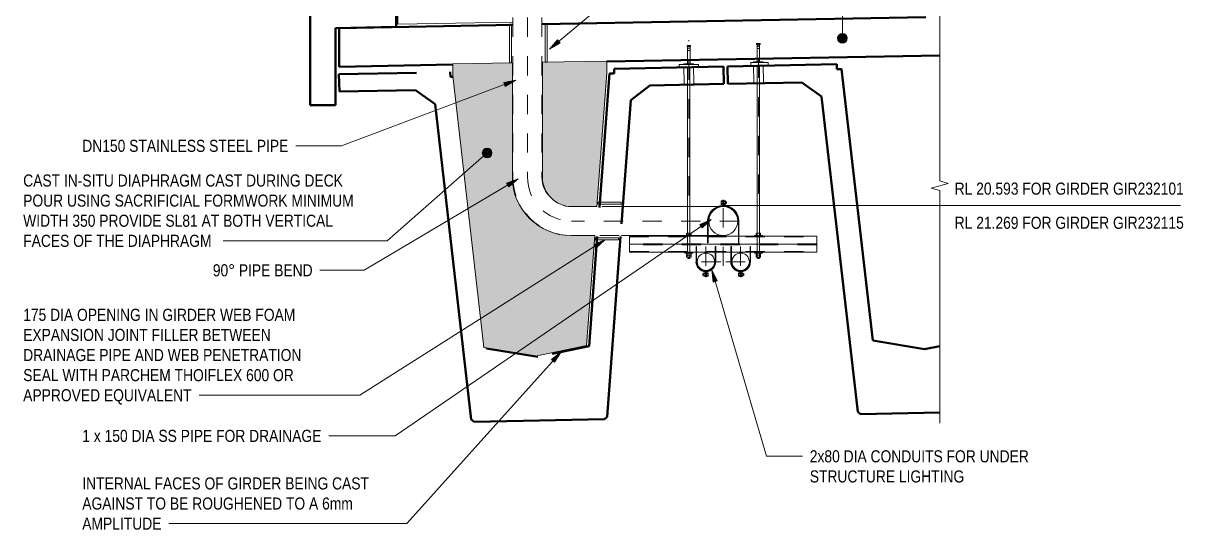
# Model space of a CAD drawing. Header units: metres. Extents: x -1214.1 to -1186.2, y 2 to 26.4.
# Drawn here: x -1214 to -1208, y 18.91 to 21.54 of the extents above; entities that cross this region are included whole.
import ezdxf

# ---------------------------------------------------------------- set-up
doc = ezdxf.new("R2010")
doc.units = ezdxf.units.M
for name, pattern in [('JacobsCenter', [0.015, 0.009, -0.0015, 0.003, -0.0015]), ('JacobsDash', [0.0045, 0.003, -0.0015]), ('JacobsDoubleCenter', [0.0255, 0.015, -0.0015, 0.003, -0.0015, 0.003, -0.0015])]:
    doc.linetypes.add(name, pattern=pattern)
for name, color, linetype, lineweight in [('A-DETL', 7, 'Continuous', 13), ('A-DETL-GENF', 7, 'Continuous', 9), ('A-FLOR', 7, 'Continuous', 50), ('A-WALL', 7, 'Continuous', 50), ('A-WALL-HDLN', 7, 'JacobsDash', 18), ('G-ANNO-TEXT', 7, 'Continuous', 9), ('S-BEAM', 7, 'Continuous', 50), ('S-BEAM-HDLN', 7, 'JacobsDash', 18)]:
    doc.layers.add(name, color=color, linetype=linetype, lineweight=lineweight)
doc.styles.add('Arial Narrow', font='ARIALN.TTF', dxfattribs={"height": 0.0625})

# ---------------------------------------------------------------- blocks, each defined once
blk = doc.blocks.new('06_SFR_GCT_Girder_SuperT_BR08Edge_CS - Super T - 1815-6266069-DRG-2873252 - SECTION 2')
at = {"layer": 'S-BEAM', "linetype": 'JacobsDoubleCenter', "lineweight": 18, "true_color": 0xe1e1e1}
for points in [[(-1209.6052, 19.892), (-1209.6052, 19.8921), (-1209.6577, 20.3494)], [(-1209.3387, 19.8477), (-1209.3387, 19.8478), (-1209.3392, 19.8478)]]:
    blk.add_hatch(color=254, dxfattribs=at).paths.add_polyline_path(points)
at = {"layer": 'S-BEAM', "color": 252, "true_color": 0x888888}
for p, q in [((-1209.7924, 21.324), (-1210.3582, 21.3127)), ((-1209.7919, 21.299), (-1209.7924, 21.324)), ((-1210.3582, 21.3127), (-1210.3564, 21.2227)), ((-1209.767, 21.2995), (-1209.7919, 21.299)), ((-1209.6052, 19.892), (-1209.767, 21.2995)), ((-1210.3564, 21.2227), (-1209.9729, 21.2304)), ((-1209.9729, 21.2304), (-1209.8714, 21.1574)), ((-1209.8714, 21.1574), (-1209.6836, 19.5237)), ((-1209.3387, 19.8477), (-1209.6052, 19.892)), ((-1209.2595, 19.8641), (-1209.3387, 19.8477)), ((-1209.6836, 19.5237), (-1209.6691, 19.511)), ((-1209.6691, 19.511), (-1209.2595, 19.5192))]:
    blk.add_line(p, q, dxfattribs=at)
at = {"layer": 'S-BEAM', "color": 11, "linetype": 'JacobsDoubleCenter', "true_color": 0xff8888}
for p, q in [((-1209.7924, 21.324), (-1209.7924, 21.3241)), ((-1210.3582, 21.3127), (-1210.3582, 21.3128)), ((-1209.767, 21.2996), (-1209.767, 21.2995)), ((-1209.6052, 19.8921), (-1209.6052, 19.892)), ((-1209.3387, 19.8478), (-1209.3387, 19.8477)), ((-1209.3319, 19.5092), (-1209.3319, 19.5093))]:
    blk.add_line(p, q, dxfattribs=at)
at = {"layer": 'S-BEAM-HDLN', "color": 11, "linetype": 'JacobsDoubleCenter', "true_color": 0xff8888}
blk.add_line((-1209.3319, 19.5092), (-1209.3319, 19.5093), dxfattribs=at)
blk = doc.blocks.new('06_SFR_GCT_Girder_SuperT_BR08Edge_CS - Super T - 1815-6266048-DRG-2873252 - SECTION 2')
at = {"layer": 'S-BEAM', "color": 11, "linetype": 'JacobsDoubleCenter', "true_color": 0xff8888}
blk.add_line((-1211.3319, 19.4678), (-1211.3319, 19.4678), dxfattribs=at)
at = {"layer": 'S-BEAM-HDLN', "color": 11, "linetype": 'JacobsDoubleCenter', "true_color": 0xff8888}
blk.add_line((-1211.3319, 19.4678), (-1211.3319, 19.4678), dxfattribs=at)
blk = doc.blocks.new('North_Wall - North_Wall-6845343-DRG-2873252 - SECTION 2')
at = {"layer": 'A-WALL', "color": 252, "true_color": 0x888888}
for p, q in [((-1212.502, 23.1094), (-1212.517, 23.0944)), ((-1212.517, 23.0944), (-1212.5169, 21.1113)), ((-1212.087, 23.1094), (-1212.3809, 23.1094)), ((-1212.072, 23.0944), (-1212.087, 23.1094)), ((-1212.0719, 21.5176), (-1212.072, 23.0944)), ((-1212.3869, 21.5113), (-1212.0719, 21.5176)), ((-1212.3869, 21.1113), (-1212.3869, 21.5113)), ((-1212.5169, 21.1113), (-1212.3869, 21.1113))]:
    blk.add_line(p, q, dxfattribs=at)
at = {"layer": 'A-WALL', "color": 11, "linetype": 'JacobsDoubleCenter', "true_color": 0xff8888}
for p, q in [((-1212.502, 23.1094), (-1212.502, 23.1094)), ((-1212.072, 23.0945), (-1212.072, 23.0944))]:
    blk.add_line(p, q, dxfattribs=at)
at = {"layer": 'A-WALL-HDLN', "color": 11, "linetype": 'JacobsDoubleCenter', "true_color": 0xff8888}
blk.add_line((-1212.3809, 23.1094), (-1212.502, 23.1094), dxfattribs=at)
blk = doc.blocks.new('SC_DET_BREAK LINE - Std Break-9386766-DRG-2873252 - SECTION 2')
at = {"layer": 'A-DETL-GENF', "lineweight": 13}
for p, q in [((-1209.2595, 21.9244), (-1209.2595, 20.7194)), ((-1209.2157, 20.7069), (-1209.3032, 20.6819)), ((-1209.3032, 20.6819), (-1209.2595, 20.6694)), ((-1209.2595, 20.7194), (-1209.2157, 20.7069)), ((-1209.2595, 20.6694), (-1209.2595, 19.4644))]:
    blk.add_line(p, q, dxfattribs=at)

msp = doc.modelspace()

# ---------------------------------------------------------------- hatches: boundary and pattern name
at = {"layer": 'A-DETL-GENF', "true_color": 0xc0c0c0}
msp.add_hatch(color=9, dxfattribs=at).paths.add_polyline_path([(-1211.3516, 19.8118), (-1211.0872, 19.8665), (-1211.0447, 20.4363), (-1211.1676, 20.4363), (-1211.1975, 20.4378), (-1211.2269, 20.4421), (-1211.2557, 20.4494), (-1211.2838, 20.4594), (-1211.3107, 20.4721), (-1211.3385, 20.4891), (-1211.3605, 20.5054), (-1211.3823, 20.5252), (-1211.4023, 20.5473), (-1211.4201, 20.5712), (-1211.4354, 20.5968), (-1211.4481, 20.6237), (-1211.4582, 20.652), (-1211.4655, 20.6816), (-1211.4698, 20.7107), (-1211.4712, 20.7422), (-1211.4712, 21.3315), (-1211.7799, 21.3257), (-1211.7799, 21.2637), (-1211.6181, 19.8562), (-1211.5659, 19.8475)])
h = msp.add_hatch(color=9, dxfattribs=at)
h.paths.add_polyline_path([(-1211.0742, 20.5863), (-1211.0335, 20.5863), (-1210.9818, 21.2797), (-1210.9818, 21.3408), (-1211.3157, 21.3344), (-1211.3157, 20.7399), (-1211.3143, 20.7197), (-1211.3104, 20.7001), (-1211.3038, 20.6807), (-1211.2943, 20.6618), (-1211.283, 20.6453), (-1211.2696, 20.6303), (-1211.2549, 20.6176), (-1211.2374, 20.6061), (-1211.2209, 20.598), (-1211.2018, 20.5915), (-1211.1823, 20.5876), (-1211.1621, 20.5863), (-1211.0743, 20.5863)])
h.paths.add_polyline_path([(-1211.0742, 21.2754), (-1211.0743, 21.2754), (-1210.9849, 21.2754)])
at = {"layer": 'G-ANNO-TEXT'}
for points in [[(-1211.279, 21.4017), (-1211.2241, 21.4335), (-1211.2383, 21.4504)], [(-1211.4533, 21.2419), (-1211.5157, 21.2301), (-1211.5079, 21.2095)], [(-1211.4414, 20.7299), (-1211.5008, 20.7074), (-1211.4895, 20.6884)], [(-1210.4427, 20.5203), (-1210.5004, 20.494), (-1210.488, 20.4759)], [(-1210.9917, 20.4141), (-1211.0503, 20.3899), (-1211.0385, 20.3713)], [(-1210.4391, 20.258), (-1210.4321, 20.1949), (-1210.4109, 20.2011)], [(-1211.2187, 19.8336), (-1211.2687, 19.7944), (-1211.2523, 19.7797)]]:
    msp.add_hatch(color=256, dxfattribs=at).paths.add_polyline_path(points)
h = msp.add_hatch(color=256, dxfattribs=at)
edge = h.paths.add_edge_path()
edge.add_arc((-1209.763, 21.4587), 0.025, 0, 360)
h = msp.add_hatch(color=256, dxfattribs=at)
edge = h.paths.add_edge_path()
edge.add_arc((-1211.6015, 20.8644), 0.025, 0, 360)
at = {"layer": 'S-BEAM', "true_color": 0xe1e1e1}
for points in [[(-1212.3682, 21.2725), (-1212.367, 21.2725), (-1212.3682, 21.2725)], [(-1211.6052, 19.852), (-1211.6052, 19.8521), (-1211.6052, 19.852)], [(-1211.3388, 19.8076), (-1211.3388, 19.8077), (-1211.3416, 19.8081)]]:
    msp.add_hatch(color=254, dxfattribs=at).paths.add_polyline_path(points)

# ---------------------------------------------------------------- linework, layer by layer
at = {"layer": 'A-DETL', "color": 5, "lineweight": 9, "true_color": 0x0000ff}
for p, q in [((-1212.0645, 23.082), (-1212.0645, 21.5312)), ((-1212.0645, 21.5312), (-1211.4672, 21.5416))]:
    msp.add_line(p, q, dxfattribs=at)
at = {"layer": 'A-DETL', "color": 143, "linetype": 'JacobsDash', "lineweight": 18, "true_color": 0x78aac8}
for p, q in [((-1211.468, 22.166), (-1211.468, 20.7399)), ((-1211.318, 22.166), (-1211.318, 20.7399)), ((-1210.9067, 20.5863), (-1211.1644, 20.5863)), ((-1210.9179, 20.4363), (-1211.1644, 20.4363))]:
    msp.add_line(p, q, dxfattribs=at)
at = {"layer": 'A-DETL', "linetype": 'JacobsCenter', "lineweight": 18}
for p, q in [((-1211.393, 22.166), (-1211.393, 20.7399)), ((-1210.297, 20.5113), (-1211.1644, 20.5113))]:
    msp.add_line(p, q, dxfattribs=at)
at = {"layer": 'A-DETL', "lineweight": 18}
for p, q in [((-1211.4857, 21.5313), (-1211.4757, 21.5315)), ((-1211.4857, 21.5313), (-1211.4857, 21.3313)), ((-1211.4757, 21.5315), (-1211.4757, 21.3315)), ((-1211.3007, 21.5348), (-1211.2907, 21.535)), ((-1211.3007, 21.5348), (-1211.3007, 21.3348)), ((-1211.2907, 21.535), (-1211.2907, 21.335)), ((-1211.4712, 21.3315), (-1211.7799, 21.3257)), ((-1211.7799, 21.3257), (-1211.7799, 21.2637)), ((-1211.4757, 21.3315), (-1211.4857, 21.3313)), ((-1211.4712, 20.7399), (-1211.4712, 21.3315)), ((-1210.9818, 21.3408), (-1211.3157, 21.3345)), ((-1211.3157, 21.3345), (-1211.3157, 20.7399)), ((-1211.2907, 21.335), (-1211.3007, 21.3348)), ((-1210.9818, 21.2797), (-1210.9818, 21.3408)), ((-1210.6079, 21.3121), (-1210.6079, 21.3226)), ((-1210.6079, 21.3226), (-1210.5079, 21.3226)), ((-1210.5079, 21.3226), (-1210.5079, 21.3141)), ((-1210.2378, 21.3196), (-1210.2378, 21.3325)), ((-1210.2378, 21.3325), (-1210.1478, 21.3325)), ((-1210.204, 20.3505), (-1210.204, 21.3218)), ((-1210.192, 20.3505), (-1210.192, 21.322)), ((-1210.1478, 21.3325), (-1210.1478, 21.3214)), ((-1211.7799, 21.2637), (-1211.6181, 19.8562)), ((-1211.0335, 20.5863), (-1210.9818, 21.2797)), ((-1210.564, 20.4483), (-1210.564, 21.3108)), ((-1210.552, 20.4483), (-1210.552, 21.311)), ((-1211.0286, 20.5988), (-1211.0278, 20.6088)), ((-1210.9075, 20.6088), (-1211.0278, 20.6088)), ((-1210.9082, 20.5988), (-1210.9075, 20.6088)), ((-1211.1621, 20.5863), (-1211.0335, 20.5863)), ((-1210.9082, 20.5988), (-1211.0286, 20.5988)), ((-1211.0447, 20.4363), (-1211.1676, 20.4363)), ((-1211.0872, 19.8665), (-1211.0447, 20.4363)), ((-1211.0424, 20.4138), (-1211.0416, 20.4238)), ((-1210.9213, 20.4238), (-1211.0416, 20.4238)), ((-1210.922, 20.4138), (-1210.9213, 20.4238)), ((-1210.5639, 20.4325), (-1210.5639, 20.3505)), ((-1210.5519, 20.4325), (-1210.5519, 20.3505)), ((-1210.2038, 20.4325), (-1210.2038, 20.3505)), ((-1210.1918, 20.4325), (-1210.1918, 20.3505)), ((-1210.922, 20.4138), (-1211.0424, 20.4138)), ((-1211.6181, 19.8562), (-1211.3516, 19.8118)), ((-1211.3516, 19.8118), (-1211.0872, 19.8665))]:
    msp.add_line(p, q, dxfattribs=at)
at = {"layer": 'A-DETL', "linetype": 'JacobsCenter', "lineweight": 9}
for p, q in [((-1210.5579, 20.6435), (-1210.5579, 21.4485)), ((-1210.1978, 20.6534), (-1210.1978, 21.4534)), ((-1210.1974, 21.3147), (-1210.1976, 21.3217)), ((-1210.5577, 21.3039), (-1210.5579, 21.3109)), ((-1210.3797, 20.2787), (-1210.3797, 20.6587)), ((-1210.5494, 20.4483), (-1210.5665, 20.4483)), ((-1210.4697, 20.379), (-1210.4697, 20.2036)), ((-1210.2897, 20.379), (-1210.2897, 20.2036)), ((-1210.3928, 20.3005), (-1210.5378, 20.3005)), ((-1210.3665, 20.3005), (-1210.2215, 20.3005))]:
    msp.add_line(p, q, dxfattribs=at)
at = {"layer": 'A-DETL', "lineweight": 9}
for p, q in [((-1210.5488, 21.4211), (-1210.5673, 21.4211)), ((-1210.5673, 21.4161), (-1210.5673, 21.4211)), ((-1210.5488, 21.4161), (-1210.5673, 21.4161)), ((-1210.5643, 21.3262), (-1210.5643, 21.4161)), ((-1210.552, 21.3961), (-1210.564, 21.3961)), ((-1210.5518, 21.3262), (-1210.5518, 21.4161)), ((-1210.5488, 21.4161), (-1210.5488, 21.4211)), ((-1210.1888, 21.431), (-1210.2073, 21.431)), ((-1210.2073, 21.426), (-1210.2073, 21.431)), ((-1210.1888, 21.426), (-1210.2073, 21.426)), ((-1210.2043, 21.3361), (-1210.2043, 21.426)), ((-1210.192, 21.406), (-1210.204, 21.406)), ((-1210.1918, 21.3361), (-1210.1918, 21.426)), ((-1210.1888, 21.426), (-1210.1888, 21.431)), ((-1210.3908, 20.6136), (-1210.3908, 20.6069)), ((-1210.3908, 20.6136), (-1210.3908, 20.6069)), ((-1210.3908, 20.6069), (-1210.3908, 20.6002)), ((-1210.3908, 20.6069), (-1210.3908, 20.6002)), ((-1210.3895, 20.6159), (-1210.3833, 20.6159)), ((-1210.3895, 20.6114), (-1210.3833, 20.6114)), ((-1210.3895, 20.6024), (-1210.3833, 20.6024)), ((-1210.3772, 20.6194), (-1210.3822, 20.6194)), ((-1210.3822, 20.5922), (-1210.3822, 20.6194)), ((-1210.3822, 20.6136), (-1210.3822, 20.6069)), ((-1210.3822, 20.6069), (-1210.3822, 20.6002)), ((-1210.3772, 20.5922), (-1210.3772, 20.6194)), ((-1210.3697, 20.6159), (-1210.3759, 20.6159)), ((-1210.3697, 20.6114), (-1210.3759, 20.6114)), ((-1210.3697, 20.6024), (-1210.3759, 20.6024)), ((-1210.3685, 20.6069), (-1210.3685, 20.6136)), ((-1210.3679, 20.6025), (-1210.3685, 20.6115)), ((-1210.3679, 20.6105), (-1210.3685, 20.6115)), ((-1210.3679, 20.6105), (-1210.3685, 20.6115)), ((-1210.3685, 20.6002), (-1210.3685, 20.6069)), ((-1210.3685, 20.6036), (-1210.3679, 20.6025)), ((-1210.3673, 20.6115), (-1210.3679, 20.6105)), ((-1210.3673, 20.6115), (-1210.3679, 20.6105)), ((-1210.3673, 20.6036), (-1210.3679, 20.6105)), ((-1210.3679, 20.6025), (-1210.3673, 20.6036)), ((-1210.3668, 20.6105), (-1210.3673, 20.6115)), ((-1210.3668, 20.6025), (-1210.3673, 20.6115)), ((-1210.3673, 20.6036), (-1210.3668, 20.6025)), ((-1210.3662, 20.6115), (-1210.3668, 20.6105)), ((-1210.3662, 20.6036), (-1210.3668, 20.6105)), ((-1210.3668, 20.6025), (-1210.3662, 20.6036)), ((-1210.3657, 20.6105), (-1210.3662, 20.6115)), ((-1210.3657, 20.6025), (-1210.3662, 20.6115)), ((-1210.3662, 20.6036), (-1210.3657, 20.6025)), ((-1210.3651, 20.6115), (-1210.3657, 20.6105)), ((-1210.3651, 20.6036), (-1210.3657, 20.6105)), ((-1210.3657, 20.6025), (-1210.3651, 20.6036)), ((-1210.3645, 20.6105), (-1210.3651, 20.6115)), ((-1210.3645, 20.6025), (-1210.3651, 20.6115)), ((-1210.3651, 20.6036), (-1210.3645, 20.6025)), ((-1210.3645, 20.6105), (-1210.364, 20.6115)), ((-1210.364, 20.6036), (-1210.3645, 20.6105)), ((-1210.3645, 20.6025), (-1210.364, 20.6036)), ((-1210.3634, 20.6105), (-1210.364, 20.6115)), ((-1210.364, 20.6115), (-1210.3634, 20.6025)), ((-1210.3634, 20.6025), (-1210.364, 20.6036)), ((-1210.3634, 20.6025), (-1210.3634, 20.6105)), ((-1210.3895, 20.598), (-1210.3833, 20.598)), ((-1210.3697, 20.598), (-1210.3759, 20.598)), ((-1210.4604, 20.5181), (-1210.4604, 20.3985)), ((-1210.4579, 20.518), (-1210.4579, 20.3985)), ((-1210.3012, 20.5113), (-1210.3012, 20.3923)), ((-1210.2987, 20.5113), (-1210.2987, 20.3923)), ((-1210.5784, 20.4375), (-1210.5374, 20.4375)), ((-1210.5784, 20.4375), (-1210.5784, 20.4325)), ((-1210.5691, 20.4468), (-1210.5691, 20.439)), ((-1210.5663, 20.4375), (-1210.5579, 20.4375)), ((-1210.5635, 20.4468), (-1210.5635, 20.439)), ((-1210.5579, 20.4375), (-1210.5494, 20.4375)), ((-1210.5522, 20.4468), (-1210.5522, 20.439)), ((-1210.5466, 20.4468), (-1210.5466, 20.439)), ((-1210.5374, 20.4375), (-1210.5374, 20.4325)), ((-1210.2183, 20.4374), (-1210.1773, 20.4374)), ((-1210.2183, 20.4374), (-1210.2183, 20.4325)), ((-1210.2091, 20.4467), (-1210.2091, 20.4389)), ((-1210.2063, 20.4482), (-1210.1978, 20.4482)), ((-1210.2063, 20.4482), (-1210.1978, 20.4482)), ((-1210.2063, 20.4374), (-1210.1978, 20.4374)), ((-1210.2035, 20.4467), (-1210.2035, 20.4389)), ((-1210.1978, 20.4482), (-1210.1894, 20.4482)), ((-1210.1978, 20.4482), (-1210.1894, 20.4482)), ((-1210.1978, 20.4374), (-1210.1894, 20.4374)), ((-1210.1922, 20.4467), (-1210.1922, 20.4389)), ((-1210.1866, 20.4467), (-1210.1866, 20.4389)), ((-1210.1773, 20.4374), (-1210.1773, 20.4325)), ((-1209.8947, 20.3915), (-1210.8647, 20.3915)), ((-1210.5205, 20.3005), (-1210.5205, 20.3805)), ((-1210.518, 20.3005), (-1210.518, 20.3805)), ((-1210.4214, 20.3005), (-1210.4214, 20.3805)), ((-1210.4189, 20.3005), (-1210.4189, 20.3805)), ((-1210.3404, 20.3005), (-1210.3404, 20.3805)), ((-1210.3379, 20.3005), (-1210.3379, 20.3805)), ((-1210.2413, 20.3005), (-1210.2413, 20.3805)), ((-1210.2388, 20.3005), (-1210.2388, 20.3805)), ((-1210.5784, 20.3455), (-1210.5784, 20.3505)), ((-1210.5784, 20.3455), (-1210.5374, 20.3455)), ((-1210.5691, 20.3361), (-1210.5691, 20.3439)), ((-1210.5691, 20.3253), (-1210.5691, 20.3331)), ((-1210.5663, 20.3454), (-1210.5579, 20.3454)), ((-1210.5663, 20.3346), (-1210.5579, 20.3346)), ((-1210.5663, 20.3346), (-1210.5579, 20.3346)), ((-1210.5663, 20.3237), (-1210.5579, 20.3237)), ((-1210.5635, 20.3361), (-1210.5635, 20.3439)), ((-1210.5635, 20.3253), (-1210.5635, 20.3331)), ((-1210.562, 20.3237), (-1210.5633, 20.323)), ((-1210.5633, 20.323), (-1210.552, 20.3237)), ((-1210.5633, 20.323), (-1210.562, 20.3223)), ((-1210.562, 20.3223), (-1210.5633, 20.3216)), ((-1210.5633, 20.3216), (-1210.552, 20.3223)), ((-1210.5633, 20.3216), (-1210.562, 20.3209)), ((-1210.562, 20.3209), (-1210.5633, 20.3202)), ((-1210.5633, 20.3202), (-1210.552, 20.3209)), ((-1210.5633, 20.3202), (-1210.562, 20.3195)), ((-1210.562, 20.3195), (-1210.5633, 20.3188)), ((-1210.5633, 20.3188), (-1210.552, 20.3195)), ((-1210.5633, 20.3188), (-1210.562, 20.3181)), ((-1210.552, 20.3181), (-1210.5633, 20.3174)), ((-1210.5633, 20.3174), (-1210.562, 20.3181)), ((-1210.5633, 20.3174), (-1210.5533, 20.3174)), ((-1210.562, 20.3223), (-1210.5533, 20.323)), ((-1210.562, 20.3209), (-1210.5533, 20.3216)), ((-1210.562, 20.3195), (-1210.5533, 20.3202)), ((-1210.562, 20.3181), (-1210.5533, 20.3188)), ((-1210.5579, 20.3454), (-1210.5494, 20.3454)), ((-1210.5579, 20.3346), (-1210.5494, 20.3346)), ((-1210.5579, 20.3346), (-1210.5494, 20.3346)), ((-1210.5579, 20.3237), (-1210.5494, 20.3237)), ((-1210.5533, 20.323), (-1210.552, 20.3237)), ((-1210.5533, 20.323), (-1210.552, 20.3237)), ((-1210.552, 20.3223), (-1210.5533, 20.323)), ((-1210.552, 20.3223), (-1210.5533, 20.323)), ((-1210.5533, 20.3216), (-1210.552, 20.3223)), ((-1210.552, 20.3209), (-1210.5533, 20.3216)), ((-1210.5533, 20.3202), (-1210.552, 20.3209)), ((-1210.552, 20.3195), (-1210.5533, 20.3202)), ((-1210.5533, 20.3188), (-1210.552, 20.3195)), ((-1210.5533, 20.3188), (-1210.552, 20.3181)), ((-1210.5533, 20.3174), (-1210.552, 20.3181)), ((-1210.5522, 20.3361), (-1210.5522, 20.3439)), ((-1210.5522, 20.3253), (-1210.5522, 20.3331)), ((-1210.5466, 20.3361), (-1210.5466, 20.3439)), ((-1210.5466, 20.3253), (-1210.5466, 20.3331)), ((-1210.5374, 20.3455), (-1210.5374, 20.3505)), ((-1210.2183, 20.3454), (-1210.2183, 20.3505)), ((-1210.2183, 20.3454), (-1210.1773, 20.3454)), ((-1210.2091, 20.336), (-1210.2091, 20.3438)), ((-1210.2091, 20.3252), (-1210.2091, 20.333)), ((-1210.2063, 20.3452), (-1210.1978, 20.3452)), ((-1210.2063, 20.3344), (-1210.1978, 20.3344)), ((-1210.2063, 20.3344), (-1210.1978, 20.3344)), ((-1210.2063, 20.3236), (-1210.1978, 20.3236)), ((-1210.2035, 20.336), (-1210.2035, 20.3438)), ((-1210.2035, 20.3252), (-1210.2035, 20.333)), ((-1210.202, 20.3236), (-1210.2033, 20.3229)), ((-1210.2033, 20.3229), (-1210.192, 20.3236)), ((-1210.2033, 20.3229), (-1210.202, 20.3222)), ((-1210.202, 20.3222), (-1210.2033, 20.3215)), ((-1210.2033, 20.3215), (-1210.192, 20.3222)), ((-1210.2033, 20.3215), (-1210.202, 20.3208)), ((-1210.202, 20.3208), (-1210.2033, 20.3201)), ((-1210.2033, 20.3201), (-1210.192, 20.3208)), ((-1210.2033, 20.3201), (-1210.202, 20.3194)), ((-1210.202, 20.3194), (-1210.2033, 20.3187)), ((-1210.2033, 20.3187), (-1210.192, 20.3194)), ((-1210.2033, 20.3187), (-1210.202, 20.318)), ((-1210.192, 20.318), (-1210.2033, 20.3173)), ((-1210.2033, 20.3173), (-1210.202, 20.318)), ((-1210.2033, 20.3173), (-1210.1933, 20.3173)), ((-1210.202, 20.3222), (-1210.1933, 20.3229)), ((-1210.202, 20.3208), (-1210.1933, 20.3215)), ((-1210.202, 20.3194), (-1210.1933, 20.3201)), ((-1210.202, 20.318), (-1210.1933, 20.3187)), ((-1210.1978, 20.3452), (-1210.1894, 20.3452)), ((-1210.1978, 20.3344), (-1210.1894, 20.3344)), ((-1210.1978, 20.3344), (-1210.1894, 20.3344)), ((-1210.1978, 20.3236), (-1210.1894, 20.3236)), ((-1210.1933, 20.3229), (-1210.192, 20.3236)), ((-1210.1933, 20.3229), (-1210.192, 20.3236)), ((-1210.192, 20.3222), (-1210.1933, 20.3229)), ((-1210.192, 20.3222), (-1210.1933, 20.3229)), ((-1210.1933, 20.3215), (-1210.192, 20.3222)), ((-1210.192, 20.3208), (-1210.1933, 20.3215)), ((-1210.1933, 20.3201), (-1210.192, 20.3208)), ((-1210.192, 20.3194), (-1210.1933, 20.3201)), ((-1210.1933, 20.3187), (-1210.192, 20.3194)), ((-1210.1933, 20.3187), (-1210.192, 20.318)), ((-1210.1933, 20.3173), (-1210.192, 20.318)), ((-1210.1922, 20.336), (-1210.1922, 20.3438)), ((-1210.1922, 20.3252), (-1210.1922, 20.333)), ((-1210.1866, 20.336), (-1210.1866, 20.3438)), ((-1210.1866, 20.3252), (-1210.1866, 20.333)), ((-1210.1773, 20.3454), (-1210.1773, 20.3505)), ((-1210.4808, 20.2416), (-1210.4808, 20.2349)), ((-1210.4796, 20.2438), (-1210.4734, 20.2438)), ((-1210.4722, 20.2495), (-1210.4722, 20.2224)), ((-1210.4672, 20.2495), (-1210.4672, 20.2224)), ((-1210.4672, 20.2349), (-1210.4672, 20.2416)), ((-1210.4598, 20.2438), (-1210.466, 20.2438)), ((-1210.4585, 20.2349), (-1210.4585, 20.2416)), ((-1210.4585, 20.2349), (-1210.4585, 20.2416)), ((-1210.3008, 20.2349), (-1210.3008, 20.2416)), ((-1210.3008, 20.2349), (-1210.3008, 20.2416)), ((-1210.2995, 20.2438), (-1210.2933, 20.2438)), ((-1210.2922, 20.2495), (-1210.2922, 20.2224)), ((-1210.2922, 20.2349), (-1210.2922, 20.2416)), ((-1210.2872, 20.2495), (-1210.2872, 20.2224)), ((-1210.2797, 20.2438), (-1210.2859, 20.2438)), ((-1210.2785, 20.2416), (-1210.2785, 20.2349)), ((-1210.4859, 20.2392), (-1210.4859, 20.2313)), ((-1210.4853, 20.2302), (-1210.4859, 20.2392)), ((-1210.4859, 20.2392), (-1210.4853, 20.2382)), ((-1210.4859, 20.2313), (-1210.4853, 20.2302)), ((-1210.4848, 20.2392), (-1210.4853, 20.2382)), ((-1210.4853, 20.2382), (-1210.4848, 20.2313)), ((-1210.4848, 20.2313), (-1210.4853, 20.2302)), ((-1210.4842, 20.2382), (-1210.4848, 20.2392)), ((-1210.4848, 20.2392), (-1210.4842, 20.2302)), ((-1210.4848, 20.2313), (-1210.4842, 20.2302)), ((-1210.4837, 20.2392), (-1210.4842, 20.2382)), ((-1210.4842, 20.2382), (-1210.4837, 20.2313)), ((-1210.4842, 20.2302), (-1210.4837, 20.2313)), ((-1210.4831, 20.2382), (-1210.4837, 20.2392)), ((-1210.4837, 20.2392), (-1210.4831, 20.2302)), ((-1210.4837, 20.2313), (-1210.4831, 20.2302)), ((-1210.4825, 20.2392), (-1210.4831, 20.2382)), ((-1210.4831, 20.2382), (-1210.4825, 20.2313)), ((-1210.4831, 20.2302), (-1210.4825, 20.2313)), ((-1210.482, 20.2382), (-1210.4825, 20.2392)), ((-1210.4825, 20.2392), (-1210.482, 20.2302)), ((-1210.4825, 20.2313), (-1210.482, 20.2302)), ((-1210.4814, 20.2392), (-1210.482, 20.2382)), ((-1210.482, 20.2382), (-1210.4814, 20.2313)), ((-1210.482, 20.2302), (-1210.4814, 20.2313)), ((-1210.482, 20.2302), (-1210.4814, 20.2313)), ((-1210.4808, 20.2382), (-1210.4814, 20.2392)), ((-1210.4814, 20.2392), (-1210.4808, 20.2302)), ((-1210.4814, 20.2313), (-1210.4808, 20.2302)), ((-1210.4814, 20.2313), (-1210.4808, 20.2302)), ((-1210.4808, 20.2349), (-1210.4808, 20.2281)), ((-1210.4796, 20.2393), (-1210.4734, 20.2393)), ((-1210.4796, 20.2304), (-1210.4734, 20.2304)), ((-1210.4796, 20.2259), (-1210.4734, 20.2259)), ((-1210.4722, 20.2224), (-1210.4672, 20.2224)), ((-1210.4672, 20.2281), (-1210.4672, 20.2349)), ((-1210.4598, 20.2393), (-1210.466, 20.2393)), ((-1210.4598, 20.2304), (-1210.466, 20.2304)), ((-1210.4598, 20.2259), (-1210.466, 20.2259)), ((-1210.4585, 20.2281), (-1210.4585, 20.2349)), ((-1210.4585, 20.2281), (-1210.4585, 20.2349)), ((-1210.3008, 20.2281), (-1210.3008, 20.2349)), ((-1210.3008, 20.2281), (-1210.3008, 20.2349)), ((-1210.2995, 20.2393), (-1210.2933, 20.2393)), ((-1210.2995, 20.2304), (-1210.2933, 20.2304)), ((-1210.2995, 20.2259), (-1210.2933, 20.2259)), ((-1210.2922, 20.2281), (-1210.2922, 20.2349)), ((-1210.2872, 20.2224), (-1210.2922, 20.2224)), ((-1210.2797, 20.2393), (-1210.2859, 20.2393)), ((-1210.2797, 20.2304), (-1210.2859, 20.2304)), ((-1210.2797, 20.2259), (-1210.2859, 20.2259)), ((-1210.2785, 20.2382), (-1210.2779, 20.2392)), ((-1210.2779, 20.2392), (-1210.2785, 20.2302)), ((-1210.2785, 20.2349), (-1210.2785, 20.2281)), ((-1210.2779, 20.2313), (-1210.2785, 20.2302)), ((-1210.2779, 20.2313), (-1210.2785, 20.2302)), ((-1210.2779, 20.2392), (-1210.2773, 20.2382)), ((-1210.2773, 20.2382), (-1210.2779, 20.2313)), ((-1210.2773, 20.2302), (-1210.2779, 20.2313)), ((-1210.2773, 20.2302), (-1210.2779, 20.2313)), ((-1210.2773, 20.2382), (-1210.2768, 20.2392)), ((-1210.2768, 20.2392), (-1210.2773, 20.2302)), ((-1210.2768, 20.2313), (-1210.2773, 20.2302)), ((-1210.2768, 20.2392), (-1210.2762, 20.2382)), ((-1210.2762, 20.2382), (-1210.2768, 20.2313)), ((-1210.2762, 20.2302), (-1210.2768, 20.2313)), ((-1210.2762, 20.2382), (-1210.2757, 20.2392)), ((-1210.2757, 20.2392), (-1210.2762, 20.2302)), ((-1210.2757, 20.2313), (-1210.2762, 20.2302)), ((-1210.2757, 20.2392), (-1210.2751, 20.2382)), ((-1210.2751, 20.2382), (-1210.2757, 20.2313)), ((-1210.2751, 20.2302), (-1210.2757, 20.2313)), ((-1210.2751, 20.2382), (-1210.2745, 20.2392)), ((-1210.2745, 20.2392), (-1210.2751, 20.2302)), ((-1210.2745, 20.2313), (-1210.2751, 20.2302)), ((-1210.2745, 20.2392), (-1210.274, 20.2382)), ((-1210.274, 20.2382), (-1210.2745, 20.2313)), ((-1210.2745, 20.2313), (-1210.274, 20.2302)), ((-1210.274, 20.2302), (-1210.2734, 20.2392)), ((-1210.2734, 20.2392), (-1210.274, 20.2382)), ((-1210.2734, 20.2313), (-1210.274, 20.2302)), ((-1210.2734, 20.2392), (-1210.2734, 20.2313))]:
    msp.add_line(p, q, dxfattribs=at)
at = {"layer": 'A-DETL'}
for p, q in [((-1210.5329, 21.3262), (-1210.5829, 21.3262)), ((-1210.5829, 21.3262), (-1210.5829, 21.3226)), ((-1210.5329, 21.3262), (-1210.5329, 21.3226)), ((-1210.1728, 21.3361), (-1210.2228, 21.3361)), ((-1210.2228, 21.3361), (-1210.2228, 21.3325)), ((-1210.1728, 21.3361), (-1210.1728, 21.3325)), ((-1210.3772, 20.5922), (-1208.0133, 20.5922)), ((-1210.8647, 20.4325), (-1209.8947, 20.4325)), ((-1210.8647, 20.4325), (-1210.8647, 20.3505)), ((-1209.8947, 20.4325), (-1209.8947, 20.3505)), ((-1210.518, 20.3805), (-1210.5205, 20.3805)), ((-1210.4604, 20.3985), (-1210.4579, 20.3985)), ((-1210.4189, 20.3805), (-1210.4214, 20.3805)), ((-1210.3404, 20.3805), (-1210.3379, 20.3805)), ((-1210.3012, 20.3923), (-1210.2987, 20.3923)), ((-1210.2413, 20.3805), (-1210.2388, 20.3805)), ((-1210.8647, 20.3505), (-1209.8947, 20.3505))]:
    msp.add_line(p, q, dxfattribs=at)
at = {"layer": 'A-DETL', "linetype": 'JacobsDash'}
for p, q in [((-1210.1712, 21.2309), (-1210.173, 21.3209)), ((-1210.5813, 21.2226), (-1210.5831, 21.3126)), ((-1210.5313, 21.2236), (-1210.5331, 21.3136)), ((-1210.2212, 21.2299), (-1210.223, 21.3199))]:
    msp.add_line(p, q, dxfattribs=at)
at = {"layer": 'A-DETL', "color": 143, "lineweight": 18, "true_color": 0x78aac8}
for p, q in [((-1210.3797, 20.5863), (-1210.9067, 20.5863)), ((-1210.3797, 20.4363), (-1210.9067, 20.4363))]:
    msp.add_line(p, q, dxfattribs=at)
at = {"layer": 'A-DETL', "linetype": 'JacobsDash', "lineweight": 9}
for p, q in [((-1210.8647, 20.43), (-1209.8947, 20.43)), ((-1209.8947, 20.394), (-1210.8647, 20.394)), ((-1209.8947, 20.389), (-1210.8647, 20.389)), ((-1210.8647, 20.353), (-1209.8947, 20.353))]:
    msp.add_line(p, q, dxfattribs=at)
at = {"layer": 'A-DETL', "lineweight": 9}
for centre in [(-1210.5581, 21.4106), (-1210.1981, 21.4205)]:
    msp.add_circle(centre, 0.005, dxfattribs=at)
at = {"layer": 'A-DETL', "color": 143, "lineweight": 18, "true_color": 0x78aac8}
for centre, radius in [((-1210.3797, 20.5113), 0.075), ((-1210.4697, 20.3005), 0.045), ((-1210.2897, 20.3005), 0.045)]:
    msp.add_circle(centre, radius, dxfattribs=at)
at = {"layer": 'A-DETL', "lineweight": 18}
for centre, radius in [((-1211.1676, 20.7399), 0.3036), ((-1211.1621, 20.7399), 0.1536)]:
    msp.add_arc(centre, radius, 180, 270, dxfattribs=at)
at = {"layer": 'A-DETL', "color": 143, "linetype": 'JacobsDash', "lineweight": 18, "true_color": 0x78aac8}
for radius in [0.3036, 0.1536]:
    msp.add_arc((-1211.1644, 20.7399), radius, 180, 270, dxfattribs=at)
at = {"layer": 'A-DETL', "linetype": 'JacobsCenter', "lineweight": 18}
msp.add_arc((-1211.1644, 20.7399), 0.2286, 180, 270, dxfattribs=at)
at = {"layer": 'A-DETL', "lineweight": 9}
for centre, radius, start, end in [((-1210.3826, 20.6069), 0.00827, 147.20842, 212.79158), ((-1210.3881, 20.6136), 0.00264, 122.13554, 237.86446), ((-1210.3881, 20.6002), 0.00264, 122.1346, 237.8654), ((-1210.3881, 20.6002), 0.00264, 122.1346, 237.8654), ((-1210.3847, 20.6136), 0.00264, 302.13554, 57.86446), ((-1210.3903, 20.6069), 0.00827, 327.20842, 32.79158), ((-1210.3847, 20.6002), 0.00264, 302.1346, 57.8654), ((-1210.3847, 20.6002), 0.00264, 302.1346, 57.8654), ((-1210.3745, 20.6136), 0.00264, 122.1346, 237.8654), ((-1210.3745, 20.6136), 0.00264, 122.1346, 237.8654), ((-1210.369, 20.6069), 0.00827, 147.20842, 212.79158), ((-1210.3745, 20.6002), 0.00264, 122.13554, 237.86446), ((-1210.3711, 20.6136), 0.00264, 302.1346, 57.8654), ((-1210.3711, 20.6136), 0.00264, 302.1346, 57.8654), ((-1210.3767, 20.6069), 0.00827, 327.20842, 32.79158), ((-1210.3711, 20.6002), 0.00264, 302.13554, 57.86446), ((-1210.3797, 20.5113), 0.081, 91.76867, 175.16819), ((-1210.3797, 20.5113), 0.0785, 0, 175.09181), ((-1210.3797, 20.5113), 0.081, 0, 88.23133), ((-1210.5663, 20.445), 0.00331, 32.13554, 147.86446), ((-1210.5663, 20.4408), 0.00331, 212.13554, 327.86446), ((-1210.5579, 20.4381), 0.0104, 57.20842, 122.79158), ((-1210.5579, 20.4477), 0.0104, 237.20842, 302.79158), ((-1210.5494, 20.445), 0.00331, 32.1346, 147.8654), ((-1210.5494, 20.445), 0.00331, 32.1346, 147.8654), ((-1210.5494, 20.4408), 0.00331, 212.1346, 327.8654), ((-1210.5494, 20.4408), 0.00331, 212.1346, 327.8654), ((-1210.2063, 20.4449), 0.00331, 32.13554, 147.86446), ((-1210.2063, 20.4407), 0.00331, 212.13554, 327.86446), ((-1210.1978, 20.438), 0.0104, 57.20842, 122.79158), ((-1210.1978, 20.4476), 0.0104, 237.20842, 302.79158), ((-1210.1894, 20.4449), 0.00331, 32.1346, 147.8654), ((-1210.1894, 20.4449), 0.00331, 32.1346, 147.8654), ((-1210.1894, 20.4407), 0.00331, 212.1346, 327.8654), ((-1210.1894, 20.4407), 0.00331, 212.1346, 327.8654), ((-1210.5663, 20.3421), 0.00331, 32.13554, 147.86446), ((-1210.5663, 20.3379), 0.00331, 212.13554, 327.86446), ((-1210.5663, 20.3313), 0.00331, 32.13554, 147.86446), ((-1210.5663, 20.3271), 0.00331, 212.13554, 327.86446), ((-1210.5579, 20.3352), 0.0104, 57.20842, 122.79158), ((-1210.5579, 20.3448), 0.0104, 237.20842, 302.79158), ((-1210.5579, 20.3244), 0.0104, 57.20842, 122.79158), ((-1210.5579, 20.334), 0.0104, 237.20842, 302.79158), ((-1210.5494, 20.3421), 0.00331, 32.1346, 147.8654), ((-1210.5494, 20.3421), 0.00331, 32.1346, 147.8654), ((-1210.5494, 20.3379), 0.00331, 212.1346, 327.8654), ((-1210.5494, 20.3379), 0.00331, 212.1346, 327.8654), ((-1210.5494, 20.3313), 0.00331, 32.1346, 147.8654), ((-1210.5494, 20.3313), 0.00331, 32.1346, 147.8654), ((-1210.5494, 20.3271), 0.00331, 212.1346, 327.8654), ((-1210.5494, 20.3271), 0.00331, 212.1346, 327.8654), ((-1210.4697, 20.3005), 0.0511, 180, 267.19301), ((-1210.4697, 20.3005), 0.0485, 180, 0), ((-1210.4697, 20.3005), 0.051, 272.80699, 0), ((-1210.2897, 20.3005), 0.0511, 180, 267.19301), ((-1210.2897, 20.3005), 0.0486, 180, 0), ((-1210.2897, 20.3005), 0.051, 272.80699, 0), ((-1210.2063, 20.342), 0.00331, 32.13554, 147.86446), ((-1210.2063, 20.3377), 0.00331, 212.13554, 327.86446), ((-1210.2063, 20.3312), 0.00331, 32.13554, 147.86446), ((-1210.2063, 20.3269), 0.00331, 212.13554, 327.86446), ((-1210.1978, 20.3351), 0.0104, 57.20842, 122.79158), ((-1210.1978, 20.3447), 0.0104, 237.20842, 302.79158), ((-1210.1978, 20.3243), 0.0104, 57.20842, 122.79158), ((-1210.1978, 20.3339), 0.0104, 237.20842, 302.79158), ((-1210.1894, 20.342), 0.00331, 32.1346, 147.8654), ((-1210.1894, 20.342), 0.00331, 32.1346, 147.8654), ((-1210.1894, 20.3377), 0.00331, 212.1346, 327.8654), ((-1210.1894, 20.3377), 0.00331, 212.1346, 327.8654), ((-1210.1894, 20.3312), 0.00331, 32.1346, 147.8654), ((-1210.1894, 20.3312), 0.00331, 32.1346, 147.8654), ((-1210.1894, 20.3269), 0.00331, 212.1346, 327.8654), ((-1210.1894, 20.3269), 0.00331, 212.1346, 327.8654), ((-1210.4782, 20.2416), 0.00264, 122.13554, 237.86446), ((-1210.4748, 20.2416), 0.00264, 302.13554, 57.86446), ((-1210.4646, 20.2416), 0.00264, 122.1346, 237.8654), ((-1210.4646, 20.2416), 0.00264, 122.1346, 237.8654), ((-1210.4612, 20.2416), 0.00264, 302.1346, 57.8654), ((-1210.4612, 20.2416), 0.00264, 302.1346, 57.8654), ((-1210.2981, 20.2416), 0.00264, 122.1346, 237.8654), ((-1210.2981, 20.2416), 0.00264, 122.1346, 237.8654), ((-1210.2947, 20.2416), 0.00264, 302.1346, 57.8654), ((-1210.2947, 20.2416), 0.00264, 302.1346, 57.8654), ((-1210.2845, 20.2416), 0.00264, 122.13554, 237.86446), ((-1210.2811, 20.2416), 0.00264, 302.13554, 57.86446), ((-1210.4727, 20.2349), 0.00827, 147.20842, 212.79158), ((-1210.4782, 20.2281), 0.00264, 122.1346, 237.8654), ((-1210.4782, 20.2281), 0.00264, 122.1346, 237.8654), ((-1210.4803, 20.2349), 0.00827, 327.20842, 32.79158), ((-1210.4748, 20.2281), 0.00264, 302.1346, 57.8654), ((-1210.4748, 20.2281), 0.00264, 302.1346, 57.8654), ((-1210.459, 20.2349), 0.00827, 147.20842, 212.79158), ((-1210.4646, 20.2281), 0.00264, 122.13554, 237.86446), ((-1210.4667, 20.2349), 0.00827, 327.20842, 32.79158), ((-1210.4612, 20.2281), 0.00264, 302.13554, 57.86446), ((-1210.2926, 20.2349), 0.00827, 147.20842, 212.79158), ((-1210.2981, 20.2281), 0.00264, 122.13554, 237.86446), ((-1210.3003, 20.2349), 0.00827, 327.20842, 32.79158), ((-1210.2947, 20.2281), 0.00264, 302.13554, 57.86446), ((-1210.279, 20.2349), 0.00827, 147.20842, 212.79158), ((-1210.2845, 20.2281), 0.00264, 122.1346, 237.8654), ((-1210.2845, 20.2281), 0.00264, 122.1346, 237.8654), ((-1210.2867, 20.2349), 0.00827, 327.20842, 32.79158), ((-1210.2811, 20.2281), 0.00264, 302.1346, 57.8654), ((-1210.2811, 20.2281), 0.00264, 302.1346, 57.8654)]:
    msp.add_arc(centre, radius, start, end, dxfattribs=at)
at = {"layer": 'A-FLOR', "color": 252, "true_color": 0x888888}
for p, q in [((-1209.3311, 21.5689), (-1211.318, 21.5312)), ((-1211.4672, 21.5284), (-1212.367, 21.5113)), ((-1212.367, 21.5113), (-1212.367, 21.3113)), ((-1212.367, 21.5113), (-1212.367, 21.5113)), ((-1212.367, 21.3113), (-1211.7799, 21.3224)), ((-1211.468, 21.3284), (-1211.4673, 21.3284)), ((-1210.9818, 21.3376), (-1209.2595, 21.3703))]:
    msp.add_line(p, q, dxfattribs=at)
at = {"layer": 'G-ANNO-TEXT'}
for p, q in [((-1211.279, 21.4017), (-1209.945, 22.5251)), ((-1209.763, 21.4587), (-1209.763, 22.0318)), ((-1211.2383, 21.4504), (-1211.279, 21.4017)), ((-1211.2241, 21.4335), (-1211.2383, 21.4504)), ((-1211.279, 21.4017), (-1211.2241, 21.4335)), ((-1211.4533, 21.2419), (-1212.3549, 20.9014)), ((-1211.4533, 21.2419), (-1211.5157, 21.2301)), ((-1211.5157, 21.2301), (-1211.5079, 21.2095)), ((-1211.5079, 21.2095), (-1211.4533, 21.2419)), ((-1212.5892, 20.9014), (-1212.591, 20.9014)), ((-1212.3549, 20.9014), (-1212.5892, 20.9014)), ((-1211.6015, 20.8644), (-1212.1191, 20.4092)), ((-1211.4414, 20.7299), (-1212.2377, 20.2563)), ((-1211.4414, 20.7299), (-1211.5008, 20.7074)), ((-1211.4895, 20.6884), (-1211.4414, 20.7299)), ((-1211.5008, 20.7074), (-1211.4895, 20.6884)), ((-1210.4427, 20.5203), (-1212.0769, 19.3984)), ((-1210.4427, 20.5203), (-1210.5004, 20.494)), ((-1210.5004, 20.494), (-1210.488, 20.4759)), ((-1210.488, 20.4759), (-1210.4427, 20.5203)), ((-1212.2095, 20.4092), (-1212.9677, 20.4092)), ((-1210.9917, 20.4141), (-1212.2606, 19.609)), ((-1212.1191, 20.4092), (-1212.2095, 20.4092)), ((-1210.9917, 20.4141), (-1211.0503, 20.3899)), ((-1211.0503, 20.3899), (-1211.0385, 20.3713)), ((-1211.0385, 20.3713), (-1210.9917, 20.4141)), ((-1212.466, 20.2563), (-1212.4675, 20.2563)), ((-1212.2377, 20.2563), (-1212.466, 20.2563)), ((-1210.4391, 20.258), (-1210.4321, 20.1949)), ((-1210.4109, 20.2011), (-1210.4391, 20.258)), ((-1210.4391, 20.258), (-1210.1554, 19.2925)), ((-1210.4321, 20.1949), (-1210.4109, 20.2011)), ((-1211.2187, 19.8336), (-1212.0168, 18.9437)), ((-1211.2187, 19.8336), (-1211.2687, 19.7944)), ((-1211.2523, 19.7797), (-1211.2187, 19.8336)), ((-1211.2687, 19.7944), (-1211.2523, 19.7797)), ((-1212.4418, 19.609), (-1213.0917, 19.609)), ((-1212.2606, 19.609), (-1212.4418, 19.609)), ((-1212.419, 19.3984), (-1212.4207, 19.3984)), ((-1212.0769, 19.3984), (-1212.419, 19.3984)), ((-1210.1554, 19.2925), (-1209.9695, 19.2925)), ((-1212.1597, 18.9437), (-1213.2491, 18.9437)), ((-1212.0168, 18.9437), (-1212.1597, 18.9437))]:
    msp.add_line(p, q, dxfattribs=at)
for centre in [(-1209.763, 21.4587), (-1211.6015, 20.8644)]:
    msp.add_circle(centre, 0.025, dxfattribs=at)
at = {"layer": 'S-BEAM', "color": 252, "true_color": 0x888888}
for p, q in [((-1211.9669, 21.2805), (-1212.3682, 21.2725)), ((-1212.3682, 21.2725), (-1212.3664, 21.1825)), ((-1211.792, 21.259), (-1211.7925, 21.284)), ((-1210.9689, 21.2754), (-1211.0207, 20.5812)), ((-1210.9439, 21.2759), (-1210.9689, 21.2754)), ((-1210.3786, 21.3123), (-1210.9444, 21.3009)), ((-1210.9444, 21.3009), (-1210.9439, 21.2759)), ((-1210.3768, 21.2223), (-1210.3786, 21.3123)), ((-1211.7793, 21.2592), (-1211.792, 21.259)), ((-1210.8588, 21.1376), (-1210.7604, 21.2146)), ((-1210.7604, 21.2146), (-1210.3768, 21.2223)), ((-1212.3664, 21.1825), (-1211.9729, 21.1903)), ((-1211.9729, 21.1903), (-1211.8714, 21.1174)), ((-1211.8714, 21.1174), (-1211.6837, 19.4837)), ((-1210.9067, 20.4964), (-1210.8588, 21.1376)), ((-1211.0319, 20.4314), (-1211.0743, 19.8626)), ((-1210.9812, 19.4977), (-1210.9115, 20.4314)), ((-1211.6052, 19.852), (-1211.6054, 19.8541)), ((-1211.3387, 19.8076), (-1211.6052, 19.852)), ((-1211.0743, 19.8626), (-1211.2647, 19.823)), ((-1211.6837, 19.4837), (-1211.6692, 19.4709)), ((-1211.6692, 19.4709), (-1210.9951, 19.4844)), ((-1210.9951, 19.4844), (-1210.9812, 19.4977))]:
    msp.add_line(p, q, dxfattribs=at)
at = {"layer": 'S-BEAM', "color": 11, "linetype": 'JacobsDoubleCenter', "true_color": 0xff8888}
for p, q in [((-1212.3682, 21.2725), (-1212.3682, 21.2725)), ((-1211.7925, 21.284), (-1211.7925, 21.2841)), ((-1210.9689, 21.2754), (-1210.9689, 21.2755)), ((-1210.9444, 21.301), (-1210.9444, 21.3009)), ((-1210.3786, 21.3123), (-1210.3786, 21.3123)), ((-1211.0743, 19.8627), (-1211.0743, 19.8626))]:
    msp.add_line(p, q, dxfattribs=at)

# ---------------------------------------------------------------- block references
at = {"layer": 'A-DETL-GENF'}
msp.add_blockref('SC_DET_BREAK LINE - Std Break-9386766-DRG-2873252 - SECTION 2', (0, 0), dxfattribs=at)
at = {"layer": 'A-WALL-HDLN', "color": 11, "linetype": 'JacobsDoubleCenter', "true_color": 0xff8888}
msp.add_blockref('North_Wall - North_Wall-6845343-DRG-2873252 - SECTION 2', (0, 0), dxfattribs=at)
at = {"layer": 'S-BEAM-HDLN', "color": 11, "linetype": 'JacobsDoubleCenter', "true_color": 0xff8888}
for name in ['06_SFR_GCT_Girder_SuperT_BR08Edge_CS - Super T - 1815-6266069-DRG-2873252 - SECTION 2', '06_SFR_GCT_Girder_SuperT_BR08Edge_CS - Super T - 1815-6266048-DRG-2873252 - SECTION 2']:
    msp.add_blockref(name, (0, 0), dxfattribs=at)

# ---------------------------------------------------------------- texts
at = {"layer": 'G-ANNO-TEXT', "char_height": 0.0625, "attachment_point": 1, "style": 'Arial Narrow', "bg_fill": 3, "box_fill_scale": 1, "bg_fill_color": 256, "bg_fill_transparency": 0}
for s, insert in [('DN150 STAINLESS STEEL PIPE', (-1213.6967, 20.9326)), ('CAST IN-SITU DIAPHRAGM CAST DURING DECK ', (-1214.0024, 20.753)), ('POUR USING SACRIFICIAL FORMWORK MINIMUM ', (-1214.0024, 20.6488)), ('WIDTH 350 PROVIDE SL81 AT BOTH VERTICAL ', (-1214.0024, 20.5446)), ('FACES OF THE DIAPHRAGM ', (-1214.0024, 20.4404)), ('90° PIPE BEND', (-1213.021, 20.2876)), ('175 DIA OPENING IN GIRDER WEB FOAM ', (-1214.0024, 20.057)), ('EXPANSION JOINT FILLER BETWEEN ', (-1214.0024, 19.9528)), ('DRAINAGE PIPE AND WEB PENETRATION ', (-1214.0024, 19.8486)), ('SEAL WITH PARCHEM THOIFLEX 600 OR ', (-1214.0024, 19.7444)), ('APPROVED EQUIVALENT', (-1214.0024, 19.6402)), ('1 x 150 DIA SS PIPE FOR DRAINAGE', (-1213.6967, 19.4296)), ('INTERNAL FACES OF GIRDER BEING CAST ', (-1213.6967, 19.1833)), ('AGAINST TO BE ROUGHENED TO A 6mm ', (-1213.6967, 19.0791)), ('AMPLITUDE', (-1213.6967, 18.9749))]:
    msp.add_mtext(s, dxfattribs=dict(at, insert=insert))
at = {"layer": 'G-ANNO-TEXT', "char_height": 0.0625, "attachment_point": 1, "style": 'Arial Narrow', "bg_fill": 3, "box_fill_scale": 1, "bg_fill_color": 256, "bg_fill_true_color": 13158600, "bg_fill_transparency": 0}
for s, insert in [('RL 20.593 FOR GIRDER GIR232101', (-1209.1823, 20.7108)), ('RL 21.269 FOR GIRDER GIR232115', (-1209.1823, 20.534)), ('2x80 DIA CONDUITS FOR UNDER ', (-1209.932, 19.3237)), ('STRUCTURE LIGHTING', (-1209.932, 19.2195))]:
    msp.add_mtext(s, dxfattribs=dict(at, insert=insert))

doc.saveas('drawing.dxf')
